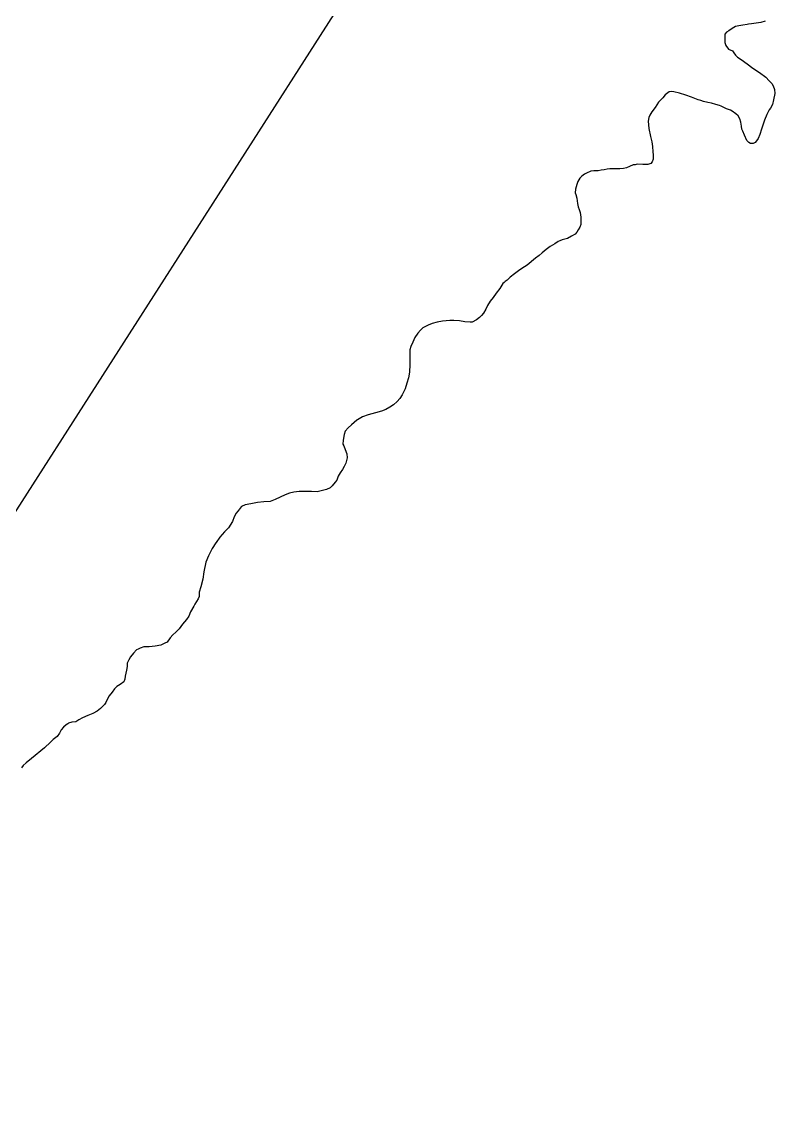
# Model space of a CAD drawing. Extents: x -312 to 667, y -1017 to 963.
# Drawn here: x 466.9 to 541.8, y 436 to 545.5 of the extents above; entities that cross this region are included whole.
import ezdxf

# ---------------------------------------------------------------- set-up
doc = ezdxf.new("R2010")
doc.units = 0
doc.header["$MEASUREMENT"] = 0
doc.layers.add('AEROVIAS', color=96, linetype='CONTINUOUS')
doc.layers.add('LINEAS_DE_MAPA', color=7, linetype='CONTINUOUS')

msp = doc.modelspace()

# ---------------------------------------------------------------- linework, layer by layer
at = {"layer": 'AEROVIAS'}
msp.add_line((530.89, 597.86), (427.32, 436.01), dxfattribs=at)
at = {"layer": 'LINEAS_DE_MAPA', "color": 7}
for points in [[(540.8, 545.61), (540.34, 545.5), (539.9, 545.42), (539.44, 545.37), (539.14, 545.32), (539, 545.29), (538.56, 545.21), (538.16, 545.15), (537.85, 545.08), (537.52, 544.9), (537.16, 544.67), (536.93, 544.52), (536.78, 544.32), (536.76, 544.08), (536.78, 543.51), (536.87, 543.21), (537.13, 542.84), (537.53, 542.66), (537.68, 542.46), (537.85, 542.25), (538.04, 542.05), (538.4, 541.82), (539, 541.38), (539.55, 540.95), (540.22, 540.51), (540.86, 540.04), (541.19, 539.69), (541.46, 539.42), (541.59, 539.2), (541.72, 538.83), (541.76, 538.42), (541.62, 537.81), (541.51, 537.34), (541.31, 536.96), (541.17, 536.8), (540.95, 536.34), (540.73, 535.79), (540.55, 535.29), (540.43, 534.88), (540.25, 534.37), (540.09, 533.97), (539.93, 533.73), (539.8, 533.55), (539.58, 533.46), (539.32, 533.46), (539.15, 533.56), (538.96, 533.76), (538.73, 534.3), (538.55, 534.69), (538.47, 534.87), (538.44, 535.18), (538.35, 535.57), (538.26, 535.91), (538.1, 536.2), (537.87, 536.4), (537.52, 536.68), (537.34, 536.79), (536.95, 536.91), (536.68, 537.03), (536.42, 537.17), (536.26, 537.25), (535.87, 537.35), (535.44, 537.48), (535.07, 537.53), (534.67, 537.63), (534.38, 537.72), (534.13, 537.8), (533.78, 537.95), (533.45, 538.06), (532.89, 538.27), (532.28, 538.48), (531.7, 538.61), (531.46, 538.62), (531.23, 538.6), (530.86, 538.31), (530.63, 537.99), (530.2, 537.57), (529.84, 537.03), (529.53, 536.61), (529.32, 536.28), (529.22, 536.03), (529.15, 535.67), (529.24, 534.95), (529.39, 534.17), (529.51, 533.64), (529.58, 533.17), (529.59, 533.11), (529.63, 532.69), (529.66, 532.28), (529.64, 531.92), (529.54, 531.63), (529.41, 531.48), (529.11, 531.38), (528.62, 531.37), (528.06, 531.4), (527.85, 531.35), (527.68, 531.33), (527.29, 531.17), (526.99, 531.05), (526.69, 530.99), (526.34, 530.94), (525.91, 530.93), (525.34, 530.93), (525.09, 530.91), (524.8, 530.83), (524.49, 530.81), (524.18, 530.76), (523.75, 530.74), (523.47, 530.7), (523.04, 530.52), (522.82, 530.41), (522.57, 530.22), (522.37, 530.01), (522.16, 529.68), (522.08, 529.38), (521.95, 528.91), (521.89, 528.56), (521.97, 528.38), (522.06, 528.04), (522.14, 527.5), (522.19, 527.17), (522.3, 526.91), (522.39, 526.61), (522.47, 526.15), (522.46, 525.85), (522.46, 525.4), (522.36, 525.15), (522.2, 524.89), (522.08, 524.64), (521.89, 524.45), (521.55, 524.25), (521.15, 524.03), (520.62, 523.89), (520.39, 523.79), (520.23, 523.72), (519.87, 523.49), (519.43, 523.23), (519.01, 522.91), (518.62, 522.58), (518.31, 522.32), (517.95, 522.07), (517.12, 521.38), (516.6, 521.03), (516.26, 520.81), (515.86, 520.49), (515.45, 520.16), (515.14, 519.88), (514.96, 519.75), (514.85, 519.66), (514.73, 519.54), (514.41, 519.06), (514.05, 518.58), (513.75, 518.16), (513.45, 517.78), (513.18, 517.35), (513.03, 517.01), (512.8, 516.61), (512.59, 516.38), (512.39, 516.17), (512.1, 515.95), (511.67, 515.7), (511.47, 515.71), (510.95, 515.75), (510.41, 515.85), (509.85, 515.87), (509.44, 515.87), (508.72, 515.8), (508.19, 515.69), (507.71, 515.58), (507.3, 515.42), (506.75, 515.14), (506.53, 514.9), (506.26, 514.6), (505.96, 514.18), (505.76, 513.72), (505.58, 513.3), (505.49, 512.94), (505.47, 512.4), (505.49, 511.85), (505.49, 511.32), (505.45, 510.89), (505.44, 510.72), (505.34, 510.16), (505.18, 509.64), (505.02, 509.09), (504.98, 509.01), (504.72, 508.47), (504.48, 508.1), (504.22, 507.83), (503.86, 507.48), (503.48, 507.25), (503.1, 507.02), (502.67, 506.86), (502.06, 506.69), (501.32, 506.49), (500.78, 506.29), (500.28, 505.99), (500.2, 505.95), (499.69, 505.51), (499.34, 505.2), (499.06, 504.88), (498.95, 504.55), (498.85, 503.96), (498.81, 503.59), (498.9, 503.42), (498.91, 503.4), (499.06, 503.05), (499.22, 502.62), (499.24, 502.23), (499.1, 501.7), (498.95, 501.36), (498.78, 501.06), (498.55, 500.71), (498.36, 500.41), (498.22, 500.01), (498.04, 499.79), (497.77, 499.44), (497.56, 499.25), (497.21, 499.08), (496.8, 498.96), (496.28, 498.85), (495.69, 498.86), (495, 498.86), (494.48, 498.87), (493.96, 498.81), (493.53, 498.69), (493.08, 498.53), (492.58, 498.3), (492.1, 498.07), (491.61, 497.88), (490.97, 497.83), (490.33, 497.78), (489.66, 497.66), (489.12, 497.54), (488.75, 497.39), (488.58, 497.19), (488.54, 497.13), (488.22, 496.71), (488.03, 496.34), (487.84, 495.9), (487.44, 495.26), (487.06, 494.86), (486.59, 494.33), (486.24, 493.81), (486.2, 493.76), (485.83, 493.19), (485.47, 492.49), (485.19, 491.84), (485, 490.88), (484.9, 490.16), (484.72, 489.39), (484.54, 488.85), (484.54, 488.43), (484.43, 488.2), (484.1, 487.66), (484, 487.49), (483.69, 486.91), (483.52, 486.49), (483.29, 486.14), (482.89, 485.67), (482.55, 485.23), (482.21, 484.9), (481.93, 484.61), (481.66, 484.31), (481.36, 483.91), (481.14, 483.8), (480.72, 483.61), (480.18, 483.49), (479.58, 483.44), (479.05, 483.43), (478.69, 483.3), (478.49, 483.21), (478.32, 483.12), (478.03, 482.81), (477.71, 482.43), (477.54, 482.13), (477.39, 481.81), (477.37, 481.49), (477.33, 481.11), (477.18, 480.52), (477.14, 480.21), (477.04, 479.96), (476.69, 479.68), (476.36, 479.49), (476.12, 479.26), (475.91, 478.93), (475.59, 478.55), (475.43, 478.27), (475.25, 477.91), (475.12, 477.7), (474.74, 477.29), (474.4, 477.04), (473.96, 476.82), (473.48, 476.59), (472.96, 476.38), (472.94, 476.37), (472.57, 476.17), (472.29, 475.97), (471.9, 475.95), (471.57, 475.86), (471.48, 475.79), (471.31, 475.67), (471.06, 475.44), (470.84, 475.19), (470.67, 474.86), (470.42, 474.53), (470.04, 474.22), (469.78, 473.95), (469.17, 473.4), (467.89, 472.33), (467.35, 471.91), (467.06, 471.64), (466.89, 471.39)], [(540.8, 545.61), (540.34, 545.5), (539.9, 545.42), (539.44, 545.37), (539.14, 545.32), (539, 545.29), (538.56, 545.21), (538.16, 545.15), (537.85, 545.08), (537.52, 544.9), (537.16, 544.67), (536.93, 544.52), (536.78, 544.32), (536.76, 544.08), (536.78, 543.51), (536.87, 543.21), (537.13, 542.84), (537.53, 542.66), (537.68, 542.46), (537.85, 542.25), (538.04, 542.05), (538.4, 541.82), (539, 541.38), (539.55, 540.95), (540.22, 540.51), (540.86, 540.04), (541.19, 539.69), (541.46, 539.42), (541.59, 539.2), (541.72, 538.83), (541.76, 538.42), (541.62, 537.81), (541.51, 537.34), (541.31, 536.96), (541.17, 536.8), (540.95, 536.34), (540.73, 535.79), (540.55, 535.29), (540.43, 534.88), (540.25, 534.37), (540.09, 533.97), (539.93, 533.73), (539.8, 533.55), (539.58, 533.46), (539.32, 533.46), (539.15, 533.56), (538.96, 533.76), (538.73, 534.3), (538.55, 534.69), (538.47, 534.87), (538.44, 535.18), (538.35, 535.57), (538.26, 535.91), (538.1, 536.2), (537.87, 536.4), (537.52, 536.68), (537.34, 536.79), (536.95, 536.91), (536.68, 537.03), (536.42, 537.17), (536.26, 537.25), (535.87, 537.35), (535.44, 537.48), (535.07, 537.53), (534.67, 537.63), (534.38, 537.72), (534.13, 537.8), (533.78, 537.95), (533.45, 538.06), (532.89, 538.27), (532.28, 538.48), (531.7, 538.61), (531.46, 538.62), (531.23, 538.6), (530.86, 538.31), (530.63, 537.99), (530.2, 537.57), (529.84, 537.03), (529.53, 536.61), (529.32, 536.28), (529.22, 536.03), (529.15, 535.67), (529.24, 534.95), (529.39, 534.17), (529.51, 533.64), (529.58, 533.17), (529.59, 533.11), (529.63, 532.69), (529.66, 532.28), (529.64, 531.92), (529.54, 531.63), (529.41, 531.48), (529.11, 531.38), (528.62, 531.37), (528.06, 531.4), (527.85, 531.35), (527.68, 531.33), (527.29, 531.17), (526.99, 531.05), (526.69, 530.99), (526.34, 530.94), (525.91, 530.93), (525.34, 530.93), (525.09, 530.91), (524.8, 530.83), (524.49, 530.81), (524.18, 530.76), (523.75, 530.74), (523.47, 530.7), (523.04, 530.52), (522.82, 530.41), (522.57, 530.22), (522.37, 530.01), (522.16, 529.68), (522.08, 529.38), (521.95, 528.91), (521.89, 528.56), (521.97, 528.38), (522.06, 528.04), (522.14, 527.5), (522.19, 527.17), (522.3, 526.91), (522.39, 526.61), (522.47, 526.15), (522.46, 525.85), (522.46, 525.4), (522.36, 525.15), (522.2, 524.89), (522.08, 524.64), (521.89, 524.45), (521.55, 524.25), (521.15, 524.03), (520.62, 523.89), (520.39, 523.79), (520.23, 523.72), (519.87, 523.49), (519.43, 523.23), (519.01, 522.91), (518.62, 522.58), (518.31, 522.32), (517.95, 522.07), (517.12, 521.38), (516.6, 521.03), (516.26, 520.81), (515.86, 520.49), (515.45, 520.16), (515.14, 519.88), (514.96, 519.75), (514.85, 519.66), (514.73, 519.54), (514.41, 519.06), (514.05, 518.58), (513.75, 518.16), (513.45, 517.78), (513.18, 517.35), (513.03, 517.01), (512.8, 516.61), (512.59, 516.38), (512.39, 516.17), (512.1, 515.95), (511.67, 515.7), (511.47, 515.71), (510.95, 515.75), (510.41, 515.85), (509.85, 515.87), (509.44, 515.87), (508.72, 515.8), (508.19, 515.69), (507.71, 515.58), (507.3, 515.42), (506.75, 515.14), (506.53, 514.9), (506.26, 514.6), (505.96, 514.18), (505.76, 513.72), (505.58, 513.3), (505.49, 512.94), (505.47, 512.4), (505.49, 511.85), (505.49, 511.32), (505.45, 510.89), (505.44, 510.72), (505.34, 510.16), (505.18, 509.64), (505.02, 509.09), (504.98, 509.01)], [(504.98, 509.01), (504.72, 508.47), (504.48, 508.1), (504.22, 507.83), (503.86, 507.48), (503.48, 507.25), (503.1, 507.02), (502.67, 506.86), (502.06, 506.69), (501.32, 506.49), (500.78, 506.29), (500.28, 505.99), (500.2, 505.95), (499.69, 505.51), (499.34, 505.2), (499.06, 504.88), (498.95, 504.55), (498.85, 503.96), (498.81, 503.59), (498.9, 503.42), (498.91, 503.4), (499.06, 503.05), (499.22, 502.62), (499.24, 502.23), (499.1, 501.7), (498.95, 501.36), (498.78, 501.06), (498.55, 500.71), (498.36, 500.41), (498.22, 500.01), (498.04, 499.79), (497.77, 499.44), (497.56, 499.25), (497.21, 499.08), (496.8, 498.96), (496.28, 498.85), (495.69, 498.86), (495, 498.86), (494.48, 498.87), (493.96, 498.81), (493.53, 498.69), (493.08, 498.53), (492.58, 498.3), (492.1, 498.07), (491.61, 497.88), (490.97, 497.83), (490.33, 497.78), (489.66, 497.66), (489.12, 497.54), (488.75, 497.39), (488.58, 497.19), (488.54, 497.13), (488.22, 496.71), (488.03, 496.34), (487.84, 495.9), (487.44, 495.26), (487.06, 494.86), (486.59, 494.33), (486.24, 493.81), (486.2, 493.76), (485.83, 493.19), (485.47, 492.49), (485.19, 491.84), (485, 490.88), (484.9, 490.16), (484.72, 489.39), (484.54, 488.85), (484.54, 488.43), (484.43, 488.2), (484.1, 487.66), (484, 487.49), (483.69, 486.91), (483.52, 486.49), (483.29, 486.14), (482.89, 485.67), (482.55, 485.23), (482.21, 484.9), (481.93, 484.61), (481.66, 484.31), (481.36, 483.91), (481.14, 483.8), (480.72, 483.61), (480.18, 483.49), (479.58, 483.44), (479.05, 483.43), (478.69, 483.3), (478.49, 483.21), (478.32, 483.12), (478.03, 482.81), (477.71, 482.43), (477.54, 482.13), (477.39, 481.81), (477.37, 481.49), (477.33, 481.11), (477.18, 480.52), (477.14, 480.21), (477.04, 479.96), (476.69, 479.68), (476.36, 479.49), (476.12, 479.26), (475.91, 478.93), (475.59, 478.55), (475.43, 478.27), (475.25, 477.91), (475.12, 477.7), (474.74, 477.29), (474.4, 477.04), (473.96, 476.82), (473.48, 476.59), (472.96, 476.38), (472.94, 476.37), (472.57, 476.17), (472.29, 475.97), (471.9, 475.95), (471.57, 475.86), (471.48, 475.79), (471.31, 475.67), (471.06, 475.44), (470.84, 475.19), (470.67, 474.86), (470.42, 474.53), (470.04, 474.22), (469.78, 473.95), (469.17, 473.4), (467.89, 472.33), (467.35, 471.91), (467.06, 471.64), (466.89, 471.39)]]:
    msp.add_lwpolyline(points, dxfattribs=at)

doc.saveas('drawing.dxf')
